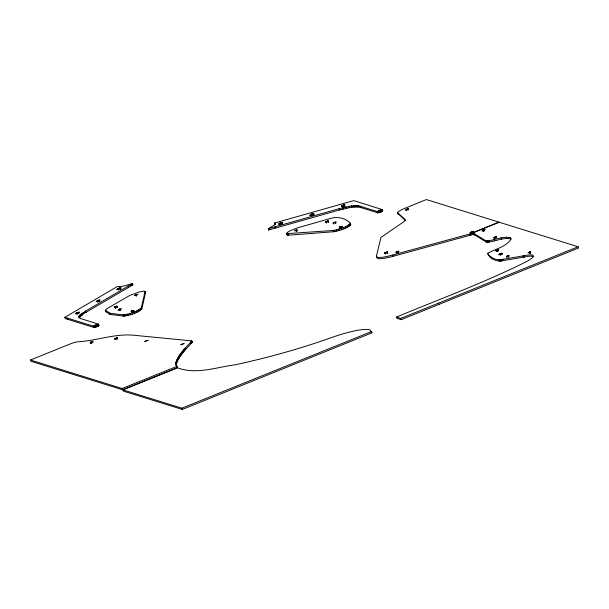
<?xml version="1.0" encoding="UTF-8"?>
<svg xmlns="http://www.w3.org/2000/svg" width="609" height="609" viewBox="0 0 609 609"><rect width="100%" height="100%" fill="white"/><g stroke="black" fill="none" stroke-linecap="round" stroke-linejoin="round"><path stroke-width="0.91" d="M175.818 363.596C177.79 354.339 186.148 347.815 191.766 340.865L135.723 335.437C116.448 332.971 97.821 340.5 78.774 341.748A7.681 1.309 -19.8 0 0 70.126 343.986L30.45 360.018L30.899 361.266L122.592 389.76L177.341 367.646L175.818 363.596L176.709 366.785L175.879 364.403M176.267 364.852C178.239 355.595 186.598 349.071 192.216 342.121L191.766 340.865M286.58 233.666L287.235 232.531L290.074 230.811L296.789 228.071L330.2 218.509C337.059 216.362 345.189 217.763 350.244 223.145L350.822 224.767C346.163 228.915 339.563 230.575 333.534 231.755L288.628 235.181L287.029 234.922L286.58 233.666L333.085 230.499C339.106 229.319 345.706 227.659 350.365 223.511L350.244 223.145M287.029 234.922L286.611 233.194M78.827 316.672L78.767 317.396L79.954 318.37L98.43 324.11L98.962 325.472L98.399 325.99L93.855 327.436L65.292 318.568L64.836 317.312L117.286 286.55L122.927 286.207L132.404 283.611L132.853 284.867L85.945 312.379C83.639 311.861 79.025 320.083 78.827 316.672L80.266 314.792L85.496 311.123L132.404 283.611M98.521 324.163L96.839 325.275L93.405 326.18L64.836 317.312M105.334 310.225L110.046 313.277L122.972 314.861C129.405 314.145 136.363 312.113 141.318 307.872L145.056 291.65L144.112 291.125L138.921 292.023L129.786 295.441L107.39 308.428L105.334 310.225L105.943 311.793L110.031 314.396L123.421 316.117C129.854 315.393 136.812 313.369 141.768 309.128L145.505 292.906L145.056 291.65M376.476 255.97L380.907 237.434L403.082 222.247L405.175 220.214L405.054 219.468L397.54 212.587L397.806 212.023L402.054 209.443L426.353 199.562L499.289 222.232L469.927 233.925L392.813 254.996A26.316 4.476 -19.8 0 1 376.476 255.97L376.925 257.226A26.316 4.476 -19.8 0 0 393.262 256.252L470.384 235.181L472.782 234.374L472.333 233.118M405.503 220.724L398.111 213.592M533.332 256.579A24.52 4.172 -19.8 0 0 524.364 257.013L503.574 260.53C497.606 262.197 490.123 259.457 487.695 253.519L487.87 253.154C495.764 248.936 506.353 246.721 511.339 238.781L510.03 237.601C501.77 235.858 493.732 241.156 485.799 240.768L474.51 233.871L472.158 233.14L472.607 234.396L474.959 235.127L486.248 242.024C494.188 242.412 502.219 237.107 510.479 238.85L510.03 237.601M488.327 254.41L488.327 254.927M106.065 310.986L105.943 311.793M382.688 210.714L381.31 211.795L377.755 212.8L359.12 207.037L351.85 207.151L339.571 209.93L268.698 229.989L268.242 228.74L339.122 208.674L351.393 205.895L358.663 205.781L377.306 211.544L382.33 209.603L353.738 200.605L274.492 223.046L274.941 224.295M95.034 326.736L96.115 326.736M472.158 233.14L498.87 222.133L578.101 246.759L578.55 248.008L401.209 319.649L396.931 318.324L396.482 317.068C439.713 299.049 483.873 282.88 525.833 261.931A24.52 4.172 -19.8 0 0 523.915 255.765L503.125 259.274C497.515 260.85 490.854 258.482 487.695 253.519M97.501 326.135L96.481 326.607M405.716 209.481C404.513 211.277 412.712 206.786 405.716 209.481L406.233 210.706M396.132 252.042C394.936 253.839 403.128 249.347 396.132 252.042L396.588 253.298L396.193 252.012M506.444 256.32C505.242 258.117 513.44 253.626 506.444 256.32L506.901 257.577M341.725 205.766C339.464 208.24 350.373 202.508 341.725 205.766L342.174 207.022M378.752 210.615C377.199 212.313 384.698 208.377 378.752 210.615L379.209 211.871M268.242 228.74L274.263 225.071L275.161 223.785L274.492 223.046M268.698 229.989L269.878 229.387M114.736 306.89C111.516 309.281 121.937 304.431 114.736 306.89L115.192 308.146M131.582 311.032C128.362 313.422 138.791 308.565 131.582 311.032L132.039 312.288M326.028 221.63C322.808 224.021 333.23 219.164 326.028 221.63L326.477 222.886M90.612 342.228C87.384 344.618 97.813 339.761 90.612 342.228L91.061 343.484M339.814 227.005C336.587 229.395 347.016 224.538 339.814 227.005L340.264 228.261M384.995 252.689C381.835 255.042 392.067 250.269 384.995 252.689L385.451 253.945M494.135 237.335C490.991 239.672 501.161 234.929 494.135 237.335L494.584 238.591M496.213 250.246C493.069 252.575 503.24 247.84 496.213 250.246L496.662 251.494M115.116 338.437C111.736 340.918 122.242 335.962 115.116 338.437L115.565 339.693M279.455 223.275C274.499 226.624 288.902 220.237 279.455 223.275L279.904 224.531M381.067 211.627L379.681 212.16M118.017 288.491C112.231 292 127.426 285.667 118.017 288.491L118.466 289.739M97.356 300.656C92.028 303.891 106.019 298.052 97.356 300.656L97.805 301.904M76.643 312.813C71.382 316.002 85.199 310.24 76.643 312.813L77.092 314.061M95.369 325.061C91.974 327.208 101.193 323.318 95.369 325.061L95.819 326.317M135.708 294.718C130.745 297.542 142.849 292.678 135.708 294.718L136.165 295.974M119.181 309.288C114.218 312.105 126.314 307.248 119.181 309.288L119.63 310.544M483.051 230.095C478.21 232.844 490.009 228.101 483.051 230.095L483.5 231.351M499.974 253.747C494.302 256.975 508.134 251.41 499.974 253.747L500.431 255.004M311.359 214.201C304.706 217.801 319.801 211.924 311.359 214.201L311.816 215.457M30.45 360.018L122.143 388.512L176.884 366.39M122.965 389.874L177.569 367.821C195.908 374.908 216.667 367.189 235.409 364.745C268.31 357.62 300.816 348.554 332.514 337.203A41.29 7.026 -19.8 0 1 370.409 330.322L371.947 332.834L182.319 409.438L123.414 391.13L122.965 389.874L181.87 408.182L371.498 331.578M396.482 317.068L400.752 318.393L578.101 246.759M295.974 230.08C290.935 232.516 301.135 228.961 295.974 230.08L296.423 231.336M529.434 252.096C524.501 254.471 534.481 251.022 529.434 252.096L529.883 253.352M335.019 222.232L332.933 223.282L336.244 222.026L335.019 222.232L335.475 223.488M130.539 285.606L132.853 284.867M379.354 212.244L378.729 212.221M473.026 231.367L469.965 232.6L472.074 232.166L473.026 231.367L473.513 232.623M183.979 343.529L180.728 344.755L183.987 343.537M144.569 292.381L145.505 292.906M382.231 209.466L382.703 210.965M371.231 332.232L371.947 332.834M176.915 367.128L177.341 367.646M530.256 251.844L530.713 253.1M530.119 251.882L530.568 253.138M529.86 251.959L530.31 253.215M529.708 252.004L530.157 253.26M523.915 255.765L524.364 257.013M522.979 255.955L523.436 257.211M506.543 237.289L506.993 238.545M508.431 255.574L508.88 256.831M508.294 255.613L508.743 256.869M508.028 255.681L508.485 256.937M507.883 255.734L508.332 256.99M501.123 237.883L501.58 239.139M501.702 253.215L502.151 254.471M495.642 236.794L496.099 238.05M501.443 253.268L501.9 254.524M495.383 236.863L495.833 238.119M501.268 253.314L501.725 254.57M503.125 259.274L503.574 260.53M500.476 253.557L500.743 254.882L500.286 253.626M494.394 237.228L494.843 238.477M502.082 259.487L502.539 260.743M494.021 237.396L494.47 238.652M499.806 253.824L500.255 255.072M498.086 249.614L498.535 250.87M494.143 239.329L494.599 240.585M497.865 249.66L498.314 250.916M501.154 259.685L501.603 260.934M496.883 249.964L497.332 251.22M500.347 259.769L500.796 261.025M496.609 250.071L497.058 251.327M496.472 250.132L496.921 251.388M499.624 259.853L500.073 261.101M499.106 259.807L499.555 261.055M498.642 259.761L499.091 261.017M488.707 240.821L489.156 242.077M488.502 240.859L488.958 242.116M487.702 240.951L488.152 242.207M483.47 229.936L483.927 231.192M483.325 229.989L483.774 231.245M486.972 241.027L487.428 242.283M482.907 230.156L483.363 231.412M486.454 240.981L486.911 242.237M485.99 240.943L486.446 242.199M485.799 240.768L486.248 242.024M491.516 257.546L491.965 258.802M491.318 257.371L491.775 258.627M491.143 257.211L491.6 258.467M474.51 233.871L474.959 235.127M472.805 231.39L473.254 232.646M471.229 231.846L471.61 233.133M471.762 233.323L472.219 234.579M470.985 233.574L471.435 234.83M469.927 233.925L470.384 235.181M407.703 208.727L408.22 209.976M407.299 208.841L407.824 210.075M406.127 209.283L406.576 210.539M406.058 209.313L406.507 210.569M438.404 303.183L438.853 304.439M397.746 212.769L398.195 214.025M397.54 212.587L397.989 213.843M398.179 251.281L398.636 252.537L398.119 251.296M397.715 251.403L398.24 252.644M382.201 209.778L382.65 211.034M382.01 209.922L382.46 211.178M381.889 210.006L382.345 211.262M381.607 210.166L382.064 211.422M381.432 210.265L381.889 211.521M381.074 210.432L381.531 211.688M380.861 210.539L381.31 211.795M380.473 209.991L381.021 211.232M380.26 210.044L380.907 211.962M380.138 210.075L380.595 211.331M380.199 210.813L380.655 212.069M379.772 210.965L380.222 212.221M379.506 211.057L379.963 212.313M379.087 211.194L379.544 212.442M378.828 211.27L379.285 212.526M378.448 211.369L378.897 212.625M378.212 211.43L378.661 212.686M377.884 211.483L378.341 212.739M377.687 211.521L378.143 212.777M377.451 211.536L377.9 212.792M377.306 211.544L377.755 212.8M377.138 211.521L377.588 212.777M392.813 254.996L393.262 256.252M387.278 252.004L387.727 253.26M387.111 252.019L387.56 253.275M387.004 252.035L387.453 253.291M386.791 252.08L387.24 253.336M385.39 252.522L385.847 253.778M385.147 252.628L385.596 253.877M360.414 206.322L360.863 207.578M400.752 318.393L401.209 319.649M358.663 205.781L359.12 207.037M357.43 205.545L358.001 206.824M355.945 205.499L356.394 206.748M355.793 205.492L356.242 206.748M353.958 205.598L354.415 206.854M353.768 205.606L354.217 206.862M351.621 205.872L352.071 207.121M351.393 205.895L351.85 207.151M348.957 206.314L349.406 207.57M348.706 206.36L349.155 207.608M346.011 206.915L346.46 208.171M345.729 206.976L346.178 208.232M343.933 204.936L344.382 206.192M343.742 204.982L344.192 206.238M343.423 205.081L343.879 206.337M343.217 205.149L343.666 206.405M349.924 224.112L350.373 225.368M342.677 205.34L342.821 206.725L342.372 205.469M342.167 205.553L342.623 206.809M342.821 207.677L343.278 208.933M348.927 224.866L349.383 226.122M341.9 205.682L342.357 206.931M342.524 207.753L342.974 209.009M347.442 225.733L347.899 226.99M339.441 208.582L339.898 209.839M339.122 208.674L339.571 209.93M345.554 226.662L346.011 227.918M343.385 227.591L343.834 228.847M341.603 226.388L342.06 227.644M341.504 226.411L341.953 227.667M341.215 226.487L341.664 227.743M341.055 228.474L341.504 229.722M340.347 226.784L340.667 228.086L340.218 226.83M339.929 226.951L340.385 228.208M339.571 227.127L340.02 228.383M338.711 229.243L339.16 230.499M335.43 222.118L335.886 223.374M335.14 222.194L335.597 223.45M336.495 229.867L336.944 231.123M333.504 222.833L333.953 224.089M334.531 230.301L334.98 231.557M333.085 230.499L333.534 231.755M328.076 220.96L328.609 222.209M327.825 221.014L328.274 222.27M327.718 221.037L328.167 222.285M326.15 221.577L326.599 222.833M313.452 213.637L313.901 214.893M313.331 213.645L313.787 214.901M313.079 213.69L313.536 214.947M312.927 213.721L313.376 214.977M312.113 213.942L312.562 215.198L311.899 214.01M311.572 214.124L312.021 215.38M311.047 214.33L311.496 215.586M296.53 229.905L296.986 231.154M296.408 229.936L296.865 231.192M296.103 230.035L296.553 231.291M288.171 233.925L288.628 235.181M287.143 233.917L287.593 235.173M281.883 222.491L282.34 223.747L281.708 222.521M281.388 222.597L281.845 223.853M281.183 222.658L281.632 223.906M280.833 222.765L281.282 224.021M280.604 222.833L281.053 224.089M280.011 223.046L280.125 224.439L279.676 223.183M279.158 223.419L279.607 224.675M275.024 223.343L275.489 224.637M274.948 226.837L275.405 228.093M191.553 340.675L192.01 341.931M191.645 341.109L192.101 342.365M191.492 341.428L191.949 342.684M191.104 341.756L191.561 343.012M190.602 342.174L191.059 343.43M185.052 348.158L185.509 349.414M184.596 348.706L185.052 349.962M184.154 349.246L184.603 350.502M183.712 349.787L184.162 351.043M183.279 350.327L183.728 351.583M182.852 350.86L183.301 352.116M182.434 351.393L182.883 352.649M182.022 351.926L182.479 353.182M181.627 352.451L182.076 353.707M181.231 352.976L181.68 354.232M180.85 353.502L181.299 354.758M180.47 354.019L180.919 355.275M180.104 354.537L180.553 355.793M179.739 355.055L180.195 356.311M179.389 355.565L179.838 356.821M179.046 356.075L179.503 357.331M178.719 356.585L179.168 357.841M178.399 357.087L178.856 358.343M178.094 357.582L178.551 358.838M177.805 358.077L178.254 359.333M177.021 359.538L177.47 360.794M176.793 360.018L177.242 361.266M176.58 360.49L177.029 361.738M176.389 360.954L176.846 362.21M176.229 361.411L176.679 362.667M176.085 361.868L176.541 363.124M175.978 362.309L176.427 363.565M175.887 362.751L176.344 364.007M175.834 363.177L176.29 364.433M175.826 364.007L176.283 365.263M176.465 365.872L177.166 367.463M144.889 291.292L145.338 292.548M181.87 408.182L182.319 409.438M141.318 307.872L141.768 309.128M136.15 294.55L136.599 295.807M136.013 294.604L136.469 295.86M140.945 308.413L141.402 309.669M139.994 309.159L140.443 310.407M138.54 310.019L138.997 311.268M127.966 286.215L128.415 287.471M136.682 310.94L137.139 312.196M134.528 311.877L134.977 313.125M133.272 310.438L133.729 311.694M133.15 310.468L133.599 311.724M132.861 310.552L133.318 311.808M131.986 310.856L132.442 312.113M131.871 310.91L132.32 312.166M132.206 312.76L132.655 314.016M131.483 311.085L131.932 312.341M129.862 313.544L130.311 314.8M120.491 287.737L120.947 288.993M120.247 287.775L120.696 289.031M120.049 287.821L120.498 289.077M119.745 287.89L120.194 289.146M119.516 287.958L119.973 289.214M118.588 288.263L118.808 289.61L118.359 288.354M127.624 314.175L128.073 315.432M117.803 288.582L118.26 289.838M125.637 314.625L126.093 315.881M124.023 314.861L124.48 316.117M122.972 314.861L123.421 316.117M119.927 309.022L120.376 310.278M119.615 309.121L120.064 310.377M119.486 309.174L119.935 310.43M119.059 309.342L119.509 310.598M116.783 306.22L117.233 307.476M116.677 306.243L117.126 307.499M116.426 306.297L116.875 307.553M115.581 306.555L115.9 307.857L115.451 306.601M115.139 306.715L115.596 307.971M115.017 306.769L115.474 308.025M110.046 313.277L110.503 314.533M109.582 313.14L110.031 314.396M116.89 337.828L117.339 339.084M116.418 337.957L116.875 339.205M115.535 338.261L115.984 339.517M99.229 300.039L99.686 301.295M98.947 300.108L99.404 301.356M98.742 300.161L99.198 301.417M97.882 300.443L98.125 301.782L97.676 300.526M97.166 300.739L97.623 301.995M122.143 388.512L122.592 389.76M98.43 324.11L98.879 325.632M98.308 324.498L98.757 325.754M98.171 324.589L98.62 325.845M97.95 324.734L98.399 325.99M97.76 324.841L98.209 326.089M97.448 325L97.897 326.257M97.212 325.107L97.668 326.363M96.839 325.275L97.288 326.531M96.58 325.381L97.037 326.637M96.169 325.541L96.618 326.797M95.902 325.632L96.351 326.888M95.255 325.115L95.925 327.033M95.217 325.853L95.674 327.109M94.806 325.975L95.263 327.231M94.585 326.028L95.034 327.284M94.22 326.112L94.669 327.368M94.037 326.142L94.486 327.398M93.74 326.18L94.189 327.436M93.611 326.18L94.06 327.436M93.405 326.18L93.855 327.436L93.329 326.165M85.496 311.123L85.945 312.379M85.29 311.252L85.747 312.508M83.372 312.44L83.821 313.696M83.205 312.554L83.654 313.81M92.408 341.611L92.865 342.859M81.621 313.665L82.07 314.922M81.492 313.772L81.941 315.028M91.152 341.999L91.601 343.255M91.015 342.052L91.464 343.309M90.733 342.174L91.19 343.43M80.266 314.792L80.715 316.048M80.175 314.891L80.632 316.147M78.492 312.204L78.942 313.46M78.218 312.265L78.668 313.521M79.33 315.797L79.787 317.053M78.005 312.326L78.462 313.582M79.284 315.881L79.733 317.137M77.16 312.6L77.404 313.939L76.955 312.683M76.452 312.897L76.901 314.153M67.53 318.149L67.987 319.405M144.813 341.367L148.078 340.302L144.813 341.367"/></g></svg>
